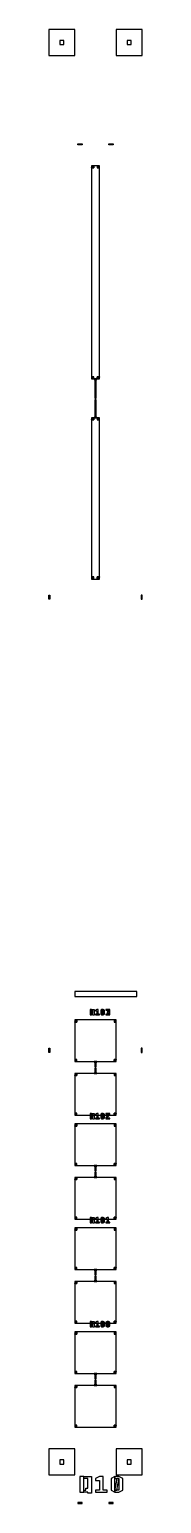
# Model space of a CAD drawing. Extents: x -100 to 1700, y -100 to 28250.
import ezdxf

# ---------------------------------------------------------------- set-up
doc = ezdxf.new("R2010")
doc.units = 0

# ---------------------------------------------------------------- blocks, each defined once
blk = doc.blocks.new('Q10')
for points in [[(-100, 28250), (-100, 27750), (400, 27750), (400, 28250), (-100, 28250)], [(1200, 28250), (1200, 27750), (1700, 27750), (1700, 28250), (1200, 28250)], [(110, 28040), (110, 27960), (190, 27960), (190, 28040), (110, 28040)], [(1410, 28040), (1410, 27960), (1490, 27960), (1490, 28040), (1410, 28040)], [(460, 26050), (540, 26050), (540, 26030), (460, 26030), (460, 26050)], [(1060, 26050), (1140, 26050), (1140, 26030), (1060, 26030), (1060, 26050)], [(725, 25630), (725, 21530), (875, 21530), (875, 25630), (725, 25630)], [(725, 25630), (725, 25590), (765, 25590), (765, 25630), (725, 25630)], [(725, 25590), (730, 25610), (745, 25625), (765, 25630), (765, 25610), (755, 25607), (748, 25600), (745, 25590), (725, 25590)], [(745, 25590), (748, 25600), (755, 25607), (765, 25610), (765, 25590), (765, 25590), (765, 25590), (765, 25590), (745, 25590)], [(835, 25630), (835, 25590), (875, 25590), (875, 25630), (835, 25630)], [(875, 25590), (870, 25610), (855, 25625), (835, 25630), (835, 25610), (845, 25607), (852, 25600), (855, 25590), (875, 25590)], [(855, 25590), (852, 25600), (845, 25607), (835, 25610), (835, 25590), (835, 25590), (835, 25590), (835, 25590), (855, 25590)], [(765, 21530), (765, 21570), (725, 21570), (725, 21530), (765, 21530)], [(725, 21570), (730, 21550), (745, 21535), (765, 21530), (765, 21550), (755, 21553), (748, 21560), (745, 21570), (725, 21570)], [(745, 21570), (748, 21560), (755, 21553), (765, 21550), (765, 21570), (765, 21570), (765, 21570), (765, 21570), (745, 21570)], [(875, 21530), (875, 21570), (835, 21570), (835, 21530), (875, 21530)], [(875, 21570), (870, 21550), (855, 21535), (835, 21530), (835, 21550), (845, 21553), (852, 21560), (855, 21570), (875, 21570)], [(855, 21570), (852, 21560), (845, 21553), (835, 21550), (835, 21570), (835, 21570), (835, 21570), (835, 21570), (855, 21570)], [(775, 21530), (775, 21520), (785, 21520), (785, 21530), (775, 21530)], [(785, 21520), (784, 21525), (780, 21529), (775, 21530), (775, 21525), (777, 21524), (779, 21522), (780, 21520), (785, 21520)], [(780, 21520), (779, 21522), (777, 21524), (775, 21525), (775, 21520), (775, 21520), (775, 21520), (775, 21520), (780, 21520)], [(785, 21530), (785, 21160), (815, 21160), (815, 21530), (785, 21530)], [(815, 21530), (815, 21520), (825, 21520), (825, 21530), (815, 21530)], [(815, 21520), (816, 21525), (820, 21529), (825, 21530), (825, 21525), (822, 21524), (821, 21522), (820, 21520), (815, 21520)], [(820, 21520), (821, 21522), (822, 21524), (825, 21525), (825, 21520), (825, 21520), (825, 21520), (825, 21520), (820, 21520)], [(785, 21130), (785, 20780), (815, 20780), (815, 21130), (785, 21130)], [(807, 21165), (807, 21170), (792, 21170), (792, 21165), (807, 21165)], [(792, 21125), (792, 21120), (807, 21120), (807, 21125), (792, 21125)], [(802, 21160), (802, 21165), (797, 21165), (797, 21160), (802, 21160)], [(797, 21130), (797, 21125), (802, 21125), (802, 21130), (797, 21130)], [(725, 20780), (725, 17680), (875, 17680), (875, 20780), (725, 20780)], [(725, 20780), (725, 20740), (765, 20740), (765, 20780), (725, 20780)], [(725, 20740), (730, 20760), (745, 20775), (765, 20780), (765, 20760), (755, 20757), (748, 20750), (745, 20740), (725, 20740)], [(745, 20740), (748, 20750), (755, 20757), (765, 20760), (765, 20740), (765, 20740), (765, 20740), (765, 20740), (745, 20740)], [(785, 20780), (785, 20790), (775, 20790), (775, 20780), (785, 20780)], [(785, 20790), (784, 20785), (780, 20781), (775, 20780), (775, 20785), (777, 20786), (779, 20788), (780, 20790), (785, 20790)], [(780, 20790), (779, 20788), (777, 20786), (775, 20785), (775, 20790), (775, 20790), (775, 20790), (775, 20790), (780, 20790)], [(825, 20780), (825, 20790), (815, 20790), (815, 20780), (825, 20780)], [(815, 20790), (816, 20785), (820, 20781), (825, 20780), (825, 20785), (822, 20786), (821, 20788), (820, 20790), (815, 20790)], [(820, 20790), (821, 20788), (822, 20786), (825, 20785), (825, 20790), (825, 20790), (825, 20790), (825, 20790), (820, 20790)], [(835, 20780), (835, 20740), (875, 20740), (875, 20780), (835, 20780)], [(875, 20740), (870, 20760), (855, 20775), (835, 20780), (835, 20760), (845, 20757), (852, 20750), (855, 20740), (875, 20740)], [(855, 20740), (852, 20750), (845, 20757), (835, 20760), (835, 20740), (835, 20740), (835, 20740), (835, 20740), (855, 20740)], [(765, 17680), (765, 17720), (725, 17720), (725, 17680), (765, 17680)], [(725, 17720), (730, 17700), (745, 17685), (765, 17680), (765, 17700), (755, 17703), (748, 17710), (745, 17720), (725, 17720)], [(745, 17720), (748, 17710), (755, 17703), (765, 17700), (765, 17720), (765, 17720), (765, 17720), (765, 17720), (745, 17720)], [(875, 17680), (875, 17720), (835, 17720), (835, 17680), (875, 17680)], [(875, 17720), (870, 17700), (855, 17685), (835, 17680), (835, 17700), (845, 17703), (852, 17710), (855, 17720), (875, 17720)], [(855, 17720), (852, 17710), (845, 17703), (835, 17700), (835, 17720), (835, 17720), (835, 17720), (835, 17720), (855, 17720)], [(-100, 17293), (-100, 17373), (-80, 17373), (-80, 17293), (-100, 17293)], [(1700, 17293), (1700, 17373), (1680, 17373), (1680, 17293), (1700, 17293)], [(400, 9750), (400, 9650), (1600, 9650), (1600, 9750), (400, 9750)], [(700, 9300), (725, 9300), (725, 9400), (700, 9400), (700, 9300)], [(725, 9312), (738, 9312), (738, 9325), (750, 9325), (750, 9388), (725, 9388), (725, 9400), (775, 9400), (775, 9294), (750, 9294), (750, 9300), (725, 9300), (725, 9312)], [(800, 9300), (875, 9300), (875, 9312), (850, 9312), (850, 9400), (825, 9400), (800, 9388), (800, 9375), (825, 9375), (825, 9312), (800, 9312), (800, 9300), (800, 9300)], [(900, 9312), (925, 9300), (925, 9400), (900, 9388), (900, 9312)], [(925, 9300), (950, 9300), (975, 9312), (975, 9388), (950, 9400), (925, 9400), (925, 9388), (950, 9388), (950, 9312), (925, 9312), (925, 9300)], [(925, 9312), (938, 9312), (950, 9381), (950, 9388), (938, 9388), (925, 9319), (925, 9312)], [(1000, 9300), (1075, 9300), (1075, 9400), (1000, 9400), (1000, 9388), (1050, 9388), (1050, 9356), (1025, 9356), (1025, 9344), (1050, 9344), (1050, 9312), (1000, 9312), (1000, 9300), (1000, 9300)], [(400, 9200), (400, 8400), (1200, 8400), (1200, 9200), (400, 9200)], [(400, 9200), (400, 9160), (440, 9160), (440, 9200), (400, 9200)], [(400, 9160), (405, 9180), (420, 9195), (440, 9200), (440, 9180), (430, 9177), (423, 9170), (420, 9160), (400, 9160)], [(420, 9160), (423, 9170), (430, 9177), (440, 9180), (440, 9160), (440, 9160), (440, 9160), (440, 9160), (420, 9160)], [(1160, 9200), (1160, 9160), (1200, 9160), (1200, 9200), (1160, 9200)], [(1200, 9160), (1195, 9180), (1180, 9195), (1160, 9200), (1160, 9180), (1170, 9177), (1177, 9170), (1180, 9160), (1200, 9160)], [(1180, 9160), (1177, 9170), (1170, 9177), (1160, 9180), (1160, 9160), (1160, 9160), (1160, 9160), (1160, 9160), (1180, 9160)], [(-100, 8577), (-100, 8657), (-80, 8657), (-80, 8577), (-100, 8577)], [(1700, 8577), (1700, 8657), (1680, 8657), (1680, 8577), (1700, 8577)], [(440, 8400), (440, 8440), (400, 8440), (400, 8400), (440, 8400)], [(400, 8440), (405, 8420), (420, 8405), (440, 8400), (440, 8420), (430, 8423), (423, 8430), (420, 8440), (400, 8440)], [(420, 8440), (423, 8430), (430, 8423), (440, 8420), (440, 8440), (440, 8440), (440, 8440), (440, 8440), (420, 8440)], [(775, 8400), (775, 8390), (785, 8390), (785, 8400), (775, 8400)], [(785, 8390), (784, 8395), (780, 8399), (775, 8400), (775, 8395), (777, 8394), (779, 8392), (780, 8390), (785, 8390)], [(780, 8390), (779, 8392), (777, 8394), (775, 8395), (775, 8390), (775, 8390), (775, 8390), (775, 8390), (780, 8390)], [(785, 8400), (785, 8300), (815, 8300), (815, 8400), (785, 8400)], [(785, 8270), (785, 8170), (815, 8170), (815, 8270), (785, 8270)], [(807, 8305), (807, 8310), (792, 8310), (792, 8305), (807, 8305)], [(792, 8265), (792, 8260), (807, 8260), (807, 8265), (792, 8265)], [(802, 8300), (802, 8305), (797, 8305), (797, 8300), (802, 8300)], [(797, 8270), (797, 8265), (802, 8265), (802, 8270), (797, 8270)], [(815, 8400), (815, 8390), (825, 8390), (825, 8400), (815, 8400)], [(815, 8390), (816, 8395), (820, 8399), (825, 8400), (825, 8395), (822, 8394), (821, 8392), (820, 8390), (815, 8390)], [(820, 8390), (821, 8392), (822, 8394), (825, 8395), (825, 8390), (825, 8390), (825, 8390), (825, 8390), (820, 8390)], [(1200, 8400), (1200, 8440), (1160, 8440), (1160, 8400), (1200, 8400)], [(1200, 8440), (1195, 8420), (1180, 8405), (1160, 8400), (1160, 8420), (1170, 8423), (1177, 8430), (1180, 8440), (1200, 8440)], [(1180, 8440), (1177, 8430), (1170, 8423), (1160, 8420), (1160, 8440), (1160, 8440), (1160, 8440), (1160, 8440), (1180, 8440)], [(400, 8170), (400, 7370), (1200, 7370), (1200, 8170), (400, 8170)], [(400, 8170), (400, 8130), (440, 8130), (440, 8170), (400, 8170)], [(400, 8130), (405, 8150), (420, 8165), (440, 8170), (440, 8150), (430, 8147), (423, 8140), (420, 8130), (400, 8130)], [(420, 8130), (423, 8140), (430, 8147), (440, 8150), (440, 8130), (440, 8130), (440, 8130), (440, 8130), (420, 8130)], [(785, 8170), (785, 8180), (775, 8180), (775, 8170), (785, 8170)], [(785, 8180), (784, 8175), (780, 8171), (775, 8170), (775, 8175), (777, 8176), (779, 8178), (780, 8180), (785, 8180)], [(780, 8180), (779, 8178), (777, 8176), (775, 8175), (775, 8180), (775, 8180), (775, 8180), (775, 8180), (780, 8180)], [(825, 8170), (825, 8180), (815, 8180), (815, 8170), (825, 8170)], [(815, 8180), (816, 8175), (820, 8171), (825, 8170), (825, 8175), (822, 8176), (821, 8178), (820, 8180), (815, 8180)], [(820, 8180), (821, 8178), (822, 8176), (825, 8175), (825, 8180), (825, 8180), (825, 8180), (825, 8180), (820, 8180)], [(1160, 8170), (1160, 8130), (1200, 8130), (1200, 8170), (1160, 8170)], [(1200, 8130), (1195, 8150), (1180, 8165), (1160, 8170), (1160, 8150), (1170, 8147), (1177, 8140), (1180, 8130), (1200, 8130)], [(1180, 8130), (1177, 8140), (1170, 8147), (1160, 8150), (1160, 8130), (1160, 8130), (1160, 8130), (1160, 8130), (1180, 8130)], [(440, 7370), (440, 7410), (400, 7410), (400, 7370), (440, 7370)], [(400, 7410), (405, 7390), (420, 7375), (440, 7370), (440, 7390), (430, 7393), (423, 7400), (420, 7410), (400, 7410)], [(420, 7410), (423, 7400), (430, 7393), (440, 7390), (440, 7410), (440, 7410), (440, 7410), (440, 7410), (420, 7410)], [(700, 7300), (725, 7300), (725, 7400), (700, 7400), (700, 7300)], [(725, 7312), (738, 7312), (738, 7325), (750, 7325), (750, 7388), (725, 7388), (725, 7400), (775, 7400), (775, 7294), (750, 7294), (750, 7300), (725, 7300), (725, 7312)], [(800, 7300), (875, 7300), (875, 7312), (850, 7312), (850, 7400), (825, 7400), (800, 7388), (800, 7375), (825, 7375), (825, 7312), (800, 7312), (800, 7300), (800, 7300)], [(900, 7312), (925, 7300), (925, 7400), (900, 7388), (900, 7312)], [(925, 7300), (950, 7300), (975, 7312), (975, 7388), (950, 7400), (925, 7400), (925, 7388), (950, 7388), (950, 7312), (925, 7312), (925, 7300)], [(925, 7312), (938, 7312), (950, 7381), (950, 7388), (938, 7388), (925, 7319), (925, 7312)], [(1000, 7300), (1075, 7300), (1075, 7312), (1025, 7312), (1025, 7325), (1075, 7375), (1075, 7400), (1000, 7400), (1000, 7388), (1050, 7388), (1050, 7375), (1000, 7325), (1000, 7300), (1000, 7300)], [(1200, 7370), (1200, 7410), (1160, 7410), (1160, 7370), (1200, 7370)], [(1200, 7410), (1195, 7390), (1180, 7375), (1160, 7370), (1160, 7390), (1170, 7393), (1177, 7400), (1180, 7410), (1200, 7410)], [(1180, 7410), (1177, 7400), (1170, 7393), (1160, 7390), (1160, 7410), (1160, 7410), (1160, 7410), (1160, 7410), (1180, 7410)], [(400, 7200), (400, 6400), (1200, 6400), (1200, 7200), (400, 7200)], [(400, 7200), (400, 7160), (440, 7160), (440, 7200), (400, 7200)], [(400, 7160), (405, 7180), (420, 7195), (440, 7200), (440, 7180), (430, 7177), (423, 7170), (420, 7160), (400, 7160)], [(420, 7160), (423, 7170), (430, 7177), (440, 7180), (440, 7160), (440, 7160), (440, 7160), (440, 7160), (420, 7160)], [(1160, 7200), (1160, 7160), (1200, 7160), (1200, 7200), (1160, 7200)], [(1200, 7160), (1195, 7180), (1180, 7195), (1160, 7200), (1160, 7180), (1170, 7177), (1177, 7170), (1180, 7160), (1200, 7160)], [(1180, 7160), (1177, 7170), (1170, 7177), (1160, 7180), (1160, 7160), (1160, 7160), (1160, 7160), (1160, 7160), (1180, 7160)], [(440, 6400), (440, 6440), (400, 6440), (400, 6400), (440, 6400)], [(400, 6440), (405, 6420), (420, 6405), (440, 6400), (440, 6420), (430, 6423), (423, 6430), (420, 6440), (400, 6440)], [(420, 6440), (423, 6430), (430, 6423), (440, 6420), (440, 6440), (440, 6440), (440, 6440), (440, 6440), (420, 6440)], [(775, 6400), (775, 6390), (785, 6390), (785, 6400), (775, 6400)], [(785, 6390), (784, 6395), (780, 6399), (775, 6400), (775, 6395), (777, 6394), (779, 6392), (780, 6390), (785, 6390)], [(780, 6390), (779, 6392), (777, 6394), (775, 6395), (775, 6390), (775, 6390), (775, 6390), (775, 6390), (780, 6390)], [(785, 6400), (785, 6300), (815, 6300), (815, 6400), (785, 6400)], [(785, 6270), (785, 6170), (815, 6170), (815, 6270), (785, 6270)], [(807, 6305), (807, 6310), (792, 6310), (792, 6305), (807, 6305)], [(792, 6265), (792, 6260), (807, 6260), (807, 6265), (792, 6265)], [(802, 6300), (802, 6305), (797, 6305), (797, 6300), (802, 6300)], [(797, 6270), (797, 6265), (802, 6265), (802, 6270), (797, 6270)], [(815, 6400), (815, 6390), (825, 6390), (825, 6400), (815, 6400)], [(815, 6390), (816, 6395), (820, 6399), (825, 6400), (825, 6395), (822, 6394), (821, 6392), (820, 6390), (815, 6390)], [(820, 6390), (821, 6392), (822, 6394), (825, 6395), (825, 6390), (825, 6390), (825, 6390), (825, 6390), (820, 6390)], [(1200, 6400), (1200, 6440), (1160, 6440), (1160, 6400), (1200, 6400)], [(1200, 6440), (1195, 6420), (1180, 6405), (1160, 6400), (1160, 6420), (1170, 6423), (1177, 6430), (1180, 6440), (1200, 6440)], [(1180, 6440), (1177, 6430), (1170, 6423), (1160, 6420), (1160, 6440), (1160, 6440), (1160, 6440), (1160, 6440), (1180, 6440)], [(400, 6170), (400, 5370), (1200, 5370), (1200, 6170), (400, 6170)], [(400, 6170), (400, 6130), (440, 6130), (440, 6170), (400, 6170)], [(400, 6130), (405, 6150), (420, 6165), (440, 6170), (440, 6150), (430, 6147), (423, 6140), (420, 6130), (400, 6130)], [(420, 6130), (423, 6140), (430, 6147), (440, 6150), (440, 6130), (440, 6130), (440, 6130), (440, 6130), (420, 6130)], [(785, 6170), (785, 6180), (775, 6180), (775, 6170), (785, 6170)], [(785, 6180), (784, 6175), (780, 6171), (775, 6170), (775, 6175), (777, 6176), (779, 6178), (780, 6180), (785, 6180)], [(780, 6180), (779, 6178), (777, 6176), (775, 6175), (775, 6180), (775, 6180), (775, 6180), (775, 6180), (780, 6180)], [(825, 6170), (825, 6180), (815, 6180), (815, 6170), (825, 6170)], [(815, 6180), (816, 6175), (820, 6171), (825, 6170), (825, 6175), (822, 6176), (821, 6178), (820, 6180), (815, 6180)], [(820, 6180), (821, 6178), (822, 6176), (825, 6175), (825, 6180), (825, 6180), (825, 6180), (825, 6180), (820, 6180)], [(1160, 6170), (1160, 6130), (1200, 6130), (1200, 6170), (1160, 6170)], [(1200, 6130), (1195, 6150), (1180, 6165), (1160, 6170), (1160, 6150), (1170, 6147), (1177, 6140), (1180, 6130), (1200, 6130)], [(1180, 6130), (1177, 6140), (1170, 6147), (1160, 6150), (1160, 6130), (1160, 6130), (1160, 6130), (1160, 6130), (1180, 6130)], [(440, 5370), (440, 5410), (400, 5410), (400, 5370), (440, 5370)], [(400, 5410), (405, 5390), (420, 5375), (440, 5370), (440, 5390), (430, 5393), (423, 5400), (420, 5410), (400, 5410)], [(420, 5410), (423, 5400), (430, 5393), (440, 5390), (440, 5410), (440, 5410), (440, 5410), (440, 5410), (420, 5410)], [(700, 5300), (725, 5300), (725, 5400), (700, 5400), (700, 5300)], [(725, 5312), (738, 5312), (738, 5325), (750, 5325), (750, 5388), (725, 5388), (725, 5400), (775, 5400), (775, 5294), (750, 5294), (750, 5300), (725, 5300), (725, 5312)], [(800, 5300), (875, 5300), (875, 5312), (850, 5312), (850, 5400), (825, 5400), (800, 5388), (800, 5375), (825, 5375), (825, 5312), (800, 5312), (800, 5300), (800, 5300)], [(900, 5312), (925, 5300), (925, 5400), (900, 5388), (900, 5312)], [(925, 5300), (950, 5300), (975, 5312), (975, 5388), (950, 5400), (925, 5400), (925, 5388), (950, 5388), (950, 5312), (925, 5312), (925, 5300)], [(925, 5312), (938, 5312), (950, 5381), (950, 5388), (938, 5388), (925, 5319), (925, 5312)], [(1000, 5300), (1075, 5300), (1075, 5312), (1050, 5312), (1050, 5400), (1025, 5400), (1000, 5388), (1000, 5375), (1025, 5375), (1025, 5312), (1000, 5312), (1000, 5300), (1000, 5300)], [(1200, 5370), (1200, 5410), (1160, 5410), (1160, 5370), (1200, 5370)], [(1200, 5410), (1195, 5390), (1180, 5375), (1160, 5370), (1160, 5390), (1170, 5393), (1177, 5400), (1180, 5410), (1200, 5410)], [(1180, 5410), (1177, 5400), (1170, 5393), (1160, 5390), (1160, 5410), (1160, 5410), (1160, 5410), (1160, 5410), (1180, 5410)], [(400, 5200), (400, 4400), (1200, 4400), (1200, 5200), (400, 5200)], [(400, 5200), (400, 5160), (440, 5160), (440, 5200), (400, 5200)], [(400, 5160), (405, 5180), (420, 5195), (440, 5200), (440, 5180), (430, 5177), (423, 5170), (420, 5160), (400, 5160)], [(420, 5160), (423, 5170), (430, 5177), (440, 5180), (440, 5160), (440, 5160), (440, 5160), (440, 5160), (420, 5160)], [(1160, 5200), (1160, 5160), (1200, 5160), (1200, 5200), (1160, 5200)], [(1200, 5160), (1195, 5180), (1180, 5195), (1160, 5200), (1160, 5180), (1170, 5177), (1177, 5170), (1180, 5160), (1200, 5160)], [(1180, 5160), (1177, 5170), (1170, 5177), (1160, 5180), (1160, 5160), (1160, 5160), (1160, 5160), (1160, 5160), (1180, 5160)], [(440, 4400), (440, 4440), (400, 4440), (400, 4400), (440, 4400)], [(400, 4440), (405, 4420), (420, 4405), (440, 4400), (440, 4420), (430, 4423), (423, 4430), (420, 4440), (400, 4440)], [(420, 4440), (423, 4430), (430, 4423), (440, 4420), (440, 4440), (440, 4440), (440, 4440), (440, 4440), (420, 4440)], [(775, 4400), (775, 4390), (785, 4390), (785, 4400), (775, 4400)], [(785, 4390), (784, 4395), (780, 4399), (775, 4400), (775, 4395), (777, 4394), (779, 4392), (780, 4390), (785, 4390)], [(780, 4390), (779, 4392), (777, 4394), (775, 4395), (775, 4390), (775, 4390), (775, 4390), (775, 4390), (780, 4390)], [(785, 4400), (785, 4300), (815, 4300), (815, 4400), (785, 4400)], [(785, 4270), (785, 4170), (815, 4170), (815, 4270), (785, 4270)], [(807, 4305), (807, 4310), (792, 4310), (792, 4305), (807, 4305)], [(792, 4265), (792, 4260), (807, 4260), (807, 4265), (792, 4265)], [(802, 4300), (802, 4305), (797, 4305), (797, 4300), (802, 4300)], [(797, 4270), (797, 4265), (802, 4265), (802, 4270), (797, 4270)], [(815, 4400), (815, 4390), (825, 4390), (825, 4400), (815, 4400)], [(815, 4390), (816, 4395), (820, 4399), (825, 4400), (825, 4395), (822, 4394), (821, 4392), (820, 4390), (815, 4390)], [(820, 4390), (821, 4392), (822, 4394), (825, 4395), (825, 4390), (825, 4390), (825, 4390), (825, 4390), (820, 4390)], [(1200, 4400), (1200, 4440), (1160, 4440), (1160, 4400), (1200, 4400)], [(1200, 4440), (1195, 4420), (1180, 4405), (1160, 4400), (1160, 4420), (1170, 4423), (1177, 4430), (1180, 4440), (1200, 4440)], [(1180, 4440), (1177, 4430), (1170, 4423), (1160, 4420), (1160, 4440), (1160, 4440), (1160, 4440), (1160, 4440), (1180, 4440)], [(400, 4170), (400, 3370), (1200, 3370), (1200, 4170), (400, 4170)], [(400, 4170), (400, 4130), (440, 4130), (440, 4170), (400, 4170)], [(400, 4130), (405, 4150), (420, 4165), (440, 4170), (440, 4150), (430, 4147), (423, 4140), (420, 4130), (400, 4130)], [(420, 4130), (423, 4140), (430, 4147), (440, 4150), (440, 4130), (440, 4130), (440, 4130), (440, 4130), (420, 4130)], [(785, 4170), (785, 4180), (775, 4180), (775, 4170), (785, 4170)], [(785, 4180), (784, 4175), (780, 4171), (775, 4170), (775, 4175), (777, 4176), (779, 4178), (780, 4180), (785, 4180)], [(780, 4180), (779, 4178), (777, 4176), (775, 4175), (775, 4180), (775, 4180), (775, 4180), (775, 4180), (780, 4180)], [(825, 4170), (825, 4180), (815, 4180), (815, 4170), (825, 4170)], [(815, 4180), (816, 4175), (820, 4171), (825, 4170), (825, 4175), (822, 4176), (821, 4178), (820, 4180), (815, 4180)], [(820, 4180), (821, 4178), (822, 4176), (825, 4175), (825, 4180), (825, 4180), (825, 4180), (825, 4180), (820, 4180)], [(1160, 4170), (1160, 4130), (1200, 4130), (1200, 4170), (1160, 4170)], [(1200, 4130), (1195, 4150), (1180, 4165), (1160, 4170), (1160, 4150), (1170, 4147), (1177, 4140), (1180, 4130), (1200, 4130)], [(1180, 4130), (1177, 4140), (1170, 4147), (1160, 4150), (1160, 4130), (1160, 4130), (1160, 4130), (1160, 4130), (1180, 4130)], [(440, 3370), (440, 3410), (400, 3410), (400, 3370), (440, 3370)], [(400, 3410), (405, 3390), (420, 3375), (440, 3370), (440, 3390), (430, 3393), (423, 3400), (420, 3410), (400, 3410)], [(420, 3410), (423, 3400), (430, 3393), (440, 3390), (440, 3410), (440, 3410), (440, 3410), (440, 3410), (420, 3410)], [(1200, 3370), (1200, 3410), (1160, 3410), (1160, 3370), (1200, 3370)], [(1200, 3410), (1195, 3390), (1180, 3375), (1160, 3370), (1160, 3390), (1170, 3393), (1177, 3400), (1180, 3410), (1200, 3410)], [(1180, 3410), (1177, 3400), (1170, 3393), (1160, 3390), (1160, 3410), (1160, 3410), (1160, 3410), (1160, 3410), (1180, 3410)], [(400, 3200), (400, 2400), (1200, 2400), (1200, 3200), (400, 3200)], [(400, 3200), (400, 3160), (440, 3160), (440, 3200), (400, 3200)], [(400, 3160), (405, 3180), (420, 3195), (440, 3200), (440, 3180), (430, 3177), (423, 3170), (420, 3160), (400, 3160)], [(420, 3160), (423, 3170), (430, 3177), (440, 3180), (440, 3160), (440, 3160), (440, 3160), (440, 3160), (420, 3160)], [(700, 3300), (725, 3300), (725, 3400), (700, 3400), (700, 3300)], [(725, 3312), (738, 3312), (738, 3325), (750, 3325), (750, 3388), (725, 3388), (725, 3400), (775, 3400), (775, 3294), (750, 3294), (750, 3300), (725, 3300), (725, 3312)], [(800, 3300), (875, 3300), (875, 3312), (850, 3312), (850, 3400), (825, 3400), (800, 3388), (800, 3375), (825, 3375), (825, 3312), (800, 3312), (800, 3300), (800, 3300)], [(900, 3312), (925, 3300), (925, 3400), (900, 3388), (900, 3312)], [(925, 3300), (950, 3300), (975, 3312), (975, 3388), (950, 3400), (925, 3400), (925, 3388), (950, 3388), (950, 3312), (925, 3312), (925, 3300)], [(925, 3312), (938, 3312), (950, 3381), (950, 3388), (938, 3388), (925, 3319), (925, 3312)], [(1000, 3312), (1025, 3300), (1025, 3400), (1000, 3388), (1000, 3312)], [(1025, 3300), (1050, 3300), (1075, 3312), (1075, 3388), (1050, 3400), (1025, 3400), (1025, 3388), (1050, 3388), (1050, 3312), (1025, 3312), (1025, 3300)], [(1025, 3312), (1038, 3312), (1050, 3381), (1050, 3388), (1038, 3388), (1025, 3319), (1025, 3312)], [(1160, 3200), (1160, 3160), (1200, 3160), (1200, 3200), (1160, 3200)], [(1200, 3160), (1195, 3180), (1180, 3195), (1160, 3200), (1160, 3180), (1170, 3177), (1177, 3170), (1180, 3160), (1200, 3160)], [(1180, 3160), (1177, 3170), (1170, 3177), (1160, 3180), (1160, 3160), (1160, 3160), (1160, 3160), (1160, 3160), (1180, 3160)], [(440, 2400), (440, 2440), (400, 2440), (400, 2400), (440, 2400)], [(400, 2440), (405, 2420), (420, 2405), (440, 2400), (440, 2420), (430, 2423), (423, 2430), (420, 2440), (400, 2440)], [(420, 2440), (423, 2430), (430, 2423), (440, 2420), (440, 2440), (440, 2440), (440, 2440), (440, 2440), (420, 2440)], [(775, 2400), (775, 2390), (785, 2390), (785, 2400), (775, 2400)], [(785, 2390), (784, 2395), (780, 2399), (775, 2400), (775, 2395), (777, 2394), (779, 2392), (780, 2390), (785, 2390)], [(780, 2390), (779, 2392), (777, 2394), (775, 2395), (775, 2390), (775, 2390), (775, 2390), (775, 2390), (780, 2390)], [(785, 2400), (785, 2300), (815, 2300), (815, 2400), (785, 2400)], [(785, 2270), (785, 2170), (815, 2170), (815, 2270), (785, 2270)], [(807, 2305), (807, 2310), (792, 2310), (792, 2305), (807, 2305)], [(802, 2300), (802, 2305), (797, 2305), (797, 2300), (802, 2300)], [(797, 2270), (797, 2265), (802, 2265), (802, 2270), (797, 2270)], [(815, 2400), (815, 2390), (825, 2390), (825, 2400), (815, 2400)], [(815, 2390), (816, 2395), (820, 2399), (825, 2400), (825, 2395), (822, 2394), (821, 2392), (820, 2390), (815, 2390)], [(820, 2390), (821, 2392), (822, 2394), (825, 2395), (825, 2390), (825, 2390), (825, 2390), (825, 2390), (820, 2390)], [(1200, 2400), (1200, 2440), (1160, 2440), (1160, 2400), (1200, 2400)], [(1200, 2440), (1195, 2420), (1180, 2405), (1160, 2400), (1160, 2420), (1170, 2423), (1177, 2430), (1180, 2440), (1200, 2440)], [(1180, 2440), (1177, 2430), (1170, 2423), (1160, 2420), (1160, 2440), (1160, 2440), (1160, 2440), (1160, 2440), (1180, 2440)], [(400, 2170), (400, 1370), (1200, 1370), (1200, 2170), (400, 2170)], [(400, 2170), (400, 2130), (440, 2130), (440, 2170), (400, 2170)], [(400, 2130), (405, 2150), (420, 2165), (440, 2170), (440, 2150), (430, 2147), (423, 2140), (420, 2130), (400, 2130)], [(420, 2130), (423, 2140), (430, 2147), (440, 2150), (440, 2130), (440, 2130), (440, 2130), (440, 2130), (420, 2130)], [(785, 2170), (785, 2180), (775, 2180), (775, 2170), (785, 2170)], [(785, 2180), (784, 2175), (780, 2171), (775, 2170), (775, 2175), (777, 2176), (779, 2178), (780, 2180), (785, 2180)], [(780, 2180), (779, 2178), (777, 2176), (775, 2175), (775, 2180), (775, 2180), (775, 2180), (775, 2180), (780, 2180)], [(792, 2265), (792, 2260), (807, 2260), (807, 2265), (792, 2265)], [(825, 2170), (825, 2180), (815, 2180), (815, 2170), (825, 2170)], [(815, 2180), (816, 2175), (820, 2171), (825, 2170), (825, 2175), (822, 2176), (821, 2178), (820, 2180), (815, 2180)], [(820, 2180), (821, 2178), (822, 2176), (825, 2175), (825, 2180), (825, 2180), (825, 2180), (825, 2180), (820, 2180)], [(1160, 2170), (1160, 2130), (1200, 2130), (1200, 2170), (1160, 2170)], [(1200, 2130), (1195, 2150), (1180, 2165), (1160, 2170), (1160, 2150), (1170, 2147), (1177, 2140), (1180, 2130), (1200, 2130)], [(1180, 2130), (1177, 2140), (1170, 2147), (1160, 2150), (1160, 2130), (1160, 2130), (1160, 2130), (1160, 2130), (1180, 2130)], [(440, 1370), (440, 1410), (400, 1410), (400, 1370), (440, 1370)], [(400, 1410), (405, 1390), (420, 1375), (440, 1370), (440, 1390), (430, 1393), (423, 1400), (420, 1410), (400, 1410)], [(420, 1410), (423, 1400), (430, 1393), (440, 1390), (440, 1410), (440, 1410), (440, 1410), (440, 1410), (420, 1410)], [(1200, 1370), (1200, 1410), (1160, 1410), (1160, 1370), (1200, 1370)], [(1200, 1410), (1195, 1390), (1180, 1375), (1160, 1370), (1160, 1390), (1170, 1393), (1177, 1400), (1180, 1410), (1200, 1410)], [(1180, 1410), (1177, 1400), (1170, 1393), (1160, 1390), (1160, 1410), (1160, 1410), (1160, 1410), (1160, 1410), (1180, 1410)], [(-100, 950), (-100, 450), (400, 450), (400, 950), (-100, 950)], [(1200, 950), (1200, 450), (1700, 450), (1700, 950), (1200, 950)], [(110, 740), (110, 660), (190, 660), (190, 740), (110, 740)], [(1410, 740), (1410, 660), (1490, 660), (1490, 740), (1410, 740)], [(500, 120), (575, 120), (575, 420), (500, 420), (500, 120)], [(575, 158), (612, 158), (612, 195), (650, 195), (650, 382), (575, 382), (575, 420), (725, 420), (725, 101), (650, 101), (650, 120), (575, 120), (575, 158)], [(800, 120), (1025, 120), (1025, 158), (950, 158), (950, 420), (875, 420), (800, 382), (800, 345), (875, 345), (875, 158), (800, 158), (800, 120), (800, 120)], [(1100, 158), (1175, 120), (1175, 420), (1100, 382), (1100, 158)], [(1175, 120), (1250, 120), (1325, 158), (1325, 382), (1250, 420), (1175, 420), (1175, 382), (1250, 382), (1250, 158), (1175, 158), (1175, 120)], [(1175, 158), (1212, 158), (1250, 364), (1250, 382), (1212, 382), (1175, 176), (1175, 158)], [(460, -100), (540, -100), (540, -80), (460, -80), (460, -100)], [(1060, -100), (1140, -100), (1140, -80), (1060, -80), (1060, -100)]]:
    blk.add_lwpolyline(points)

msp = doc.modelspace()

# ---------------------------------------------------------------- block references
msp.add_blockref('Q10', (0, 0))

doc.saveas('drawing.dxf')
